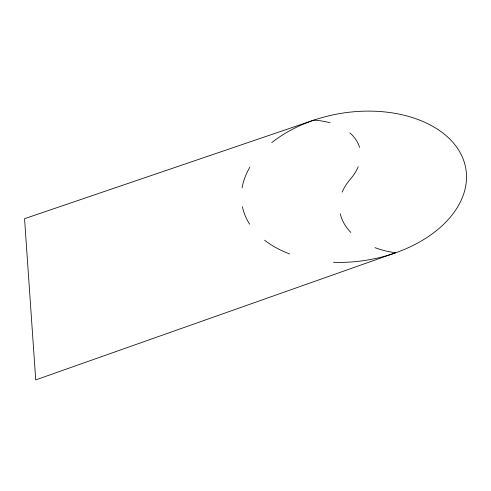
<?xml version="1.0" encoding="UTF-8"?>
<svg xmlns="http://www.w3.org/2000/svg" width="491" height="491" viewBox="0 0 491 491"><rect width="100%" height="100%" fill="white"/><g stroke="black" fill="none" stroke-linecap="round" stroke-linejoin="round"><path stroke-width="0.74" d="M271.701 142.685A113.341 74.503 -8.8 0 1 460.846 153.929A113.341 74.503 -8.8 0 1 333.475 262.292M289.604 253.927A113.341 74.503 -8.8 0 1 264.612 240.216M249.692 224.209A113.341 74.503 -8.8 0 1 242.382 206.693M242.1 187.82A113.341 74.503 -8.8 0 1 249.876 167.179M374.989 247.667A75.467 50.69 -4.5 0 0 395.636 252.761L35.726 379.905L24.55 218.679L313.933 120.117A66.604 42.109 -12.5 0 1 330.007 122.787M350.832 232.47A75.467 50.69 -4.5 0 1 340.275 213.837M342.215 192.104A75.467 50.69 -4.5 0 1 350.328 179.209A66.604 42.109 -12.5 0 0 358.203 166.682M349.893 132.92A66.604 42.109 -12.5 0 1 359.553 147.423"/></g></svg>
